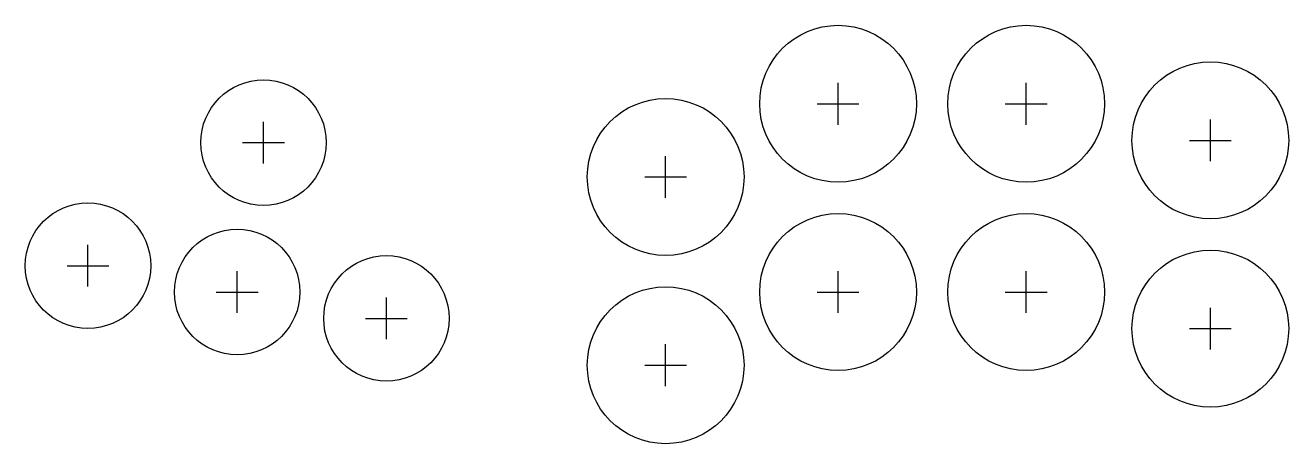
# Model space of a CAD drawing. Header units: millimetres. Extents: x -41 to 201, y -29 to 51.
import ezdxf

# ---------------------------------------------------------------- set-up
doc = ezdxf.new("R2010")
doc.units = ezdxf.units.MM
for name, color, linetype in [('BUTTONS_24', 1, 'Continuous'), ('BUTTONS_30', 5, 'Continuous'), ('REFERENCE', 8, 'Continuous')]:
    doc.layers.add(name, color=color, linetype=linetype)

msp = doc.modelspace()

# ---------------------------------------------------------------- linework, layer by layer
at = {"layer": 'BUTTONS_24'}
for centre in [(5.0358, 28.5594), (-28.5594, 5.0358), (0, 0), (28.5594, -5.0358)]:
    msp.add_circle(centre, 12, dxfattribs=at)
at = {"layer": 'BUTTONS_30'}
for centre in [(115, 36), (151, 36), (186.25, 29), (82, 22), (115, 0), (151, 0), (186.25, -7), (82, -14)]:
    msp.add_circle(centre, 15, dxfattribs=at)
at = {"layer": 'REFERENCE'}
for p, q in [((115, 32), (115, 40)), ((151, 32), (151, 40)), ((111, 36), (119, 36)), ((147, 36), (155, 36)), ((5.0358, 24.5594), (5.0358, 32.5594)), ((186.25, 25), (186.25, 33)), ((1.0358, 28.5594), (9.0358, 28.5594)), ((182.25, 29), (190.25, 29)), ((82, 18), (82, 26)), ((78, 22), (86, 22)), ((-28.5594, 1.0358), (-28.5594, 9.0358)), ((-32.5594, 5.0358), (-24.5594, 5.0358)), ((0, -4), (0, 4)), ((115, -4), (115, 4)), ((151, -4), (151, 4)), ((-4, 0), (4, 0)), ((111, 0), (119, 0)), ((147, 0), (155, 0)), ((28.5594, -9.0358), (28.5594, -1.0358)), ((186.25, -11), (186.25, -3)), ((24.5594, -5.0358), (32.5594, -5.0358)), ((182.25, -7), (190.25, -7)), ((82, -18), (82, -10)), ((78, -14), (86, -14))]:
    msp.add_line(p, q, dxfattribs=at)

doc.saveas('drawing.dxf')
